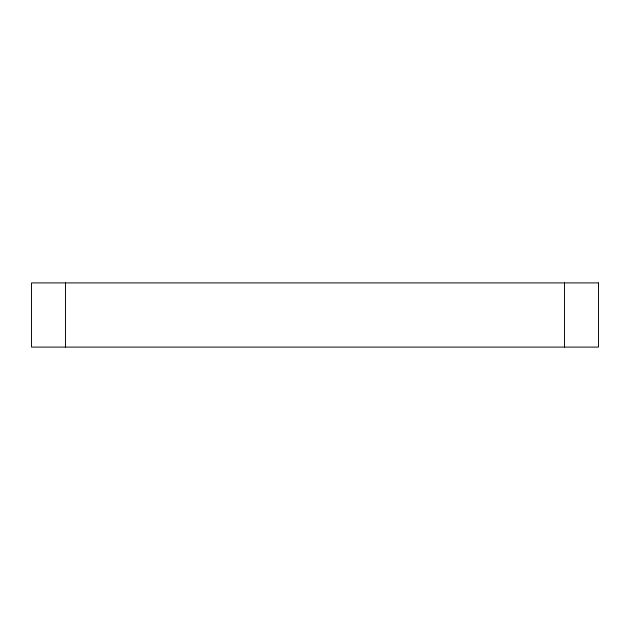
<?xml version="1.0" encoding="UTF-8"?>
<svg xmlns="http://www.w3.org/2000/svg" width="630" height="630" viewBox="0 0 630 630"><rect width="100%" height="100%" fill="white"/><g stroke="black" fill="none" stroke-linecap="round" stroke-linejoin="round"><path stroke-width="0.94" d="M564.535 282.909L564.535 347.091M65.465 282.909L65.465 347.091M598.5 282.909L31.5 282.909L31.5 347.091L598.5 347.091L598.5 282.909"/></g></svg>
